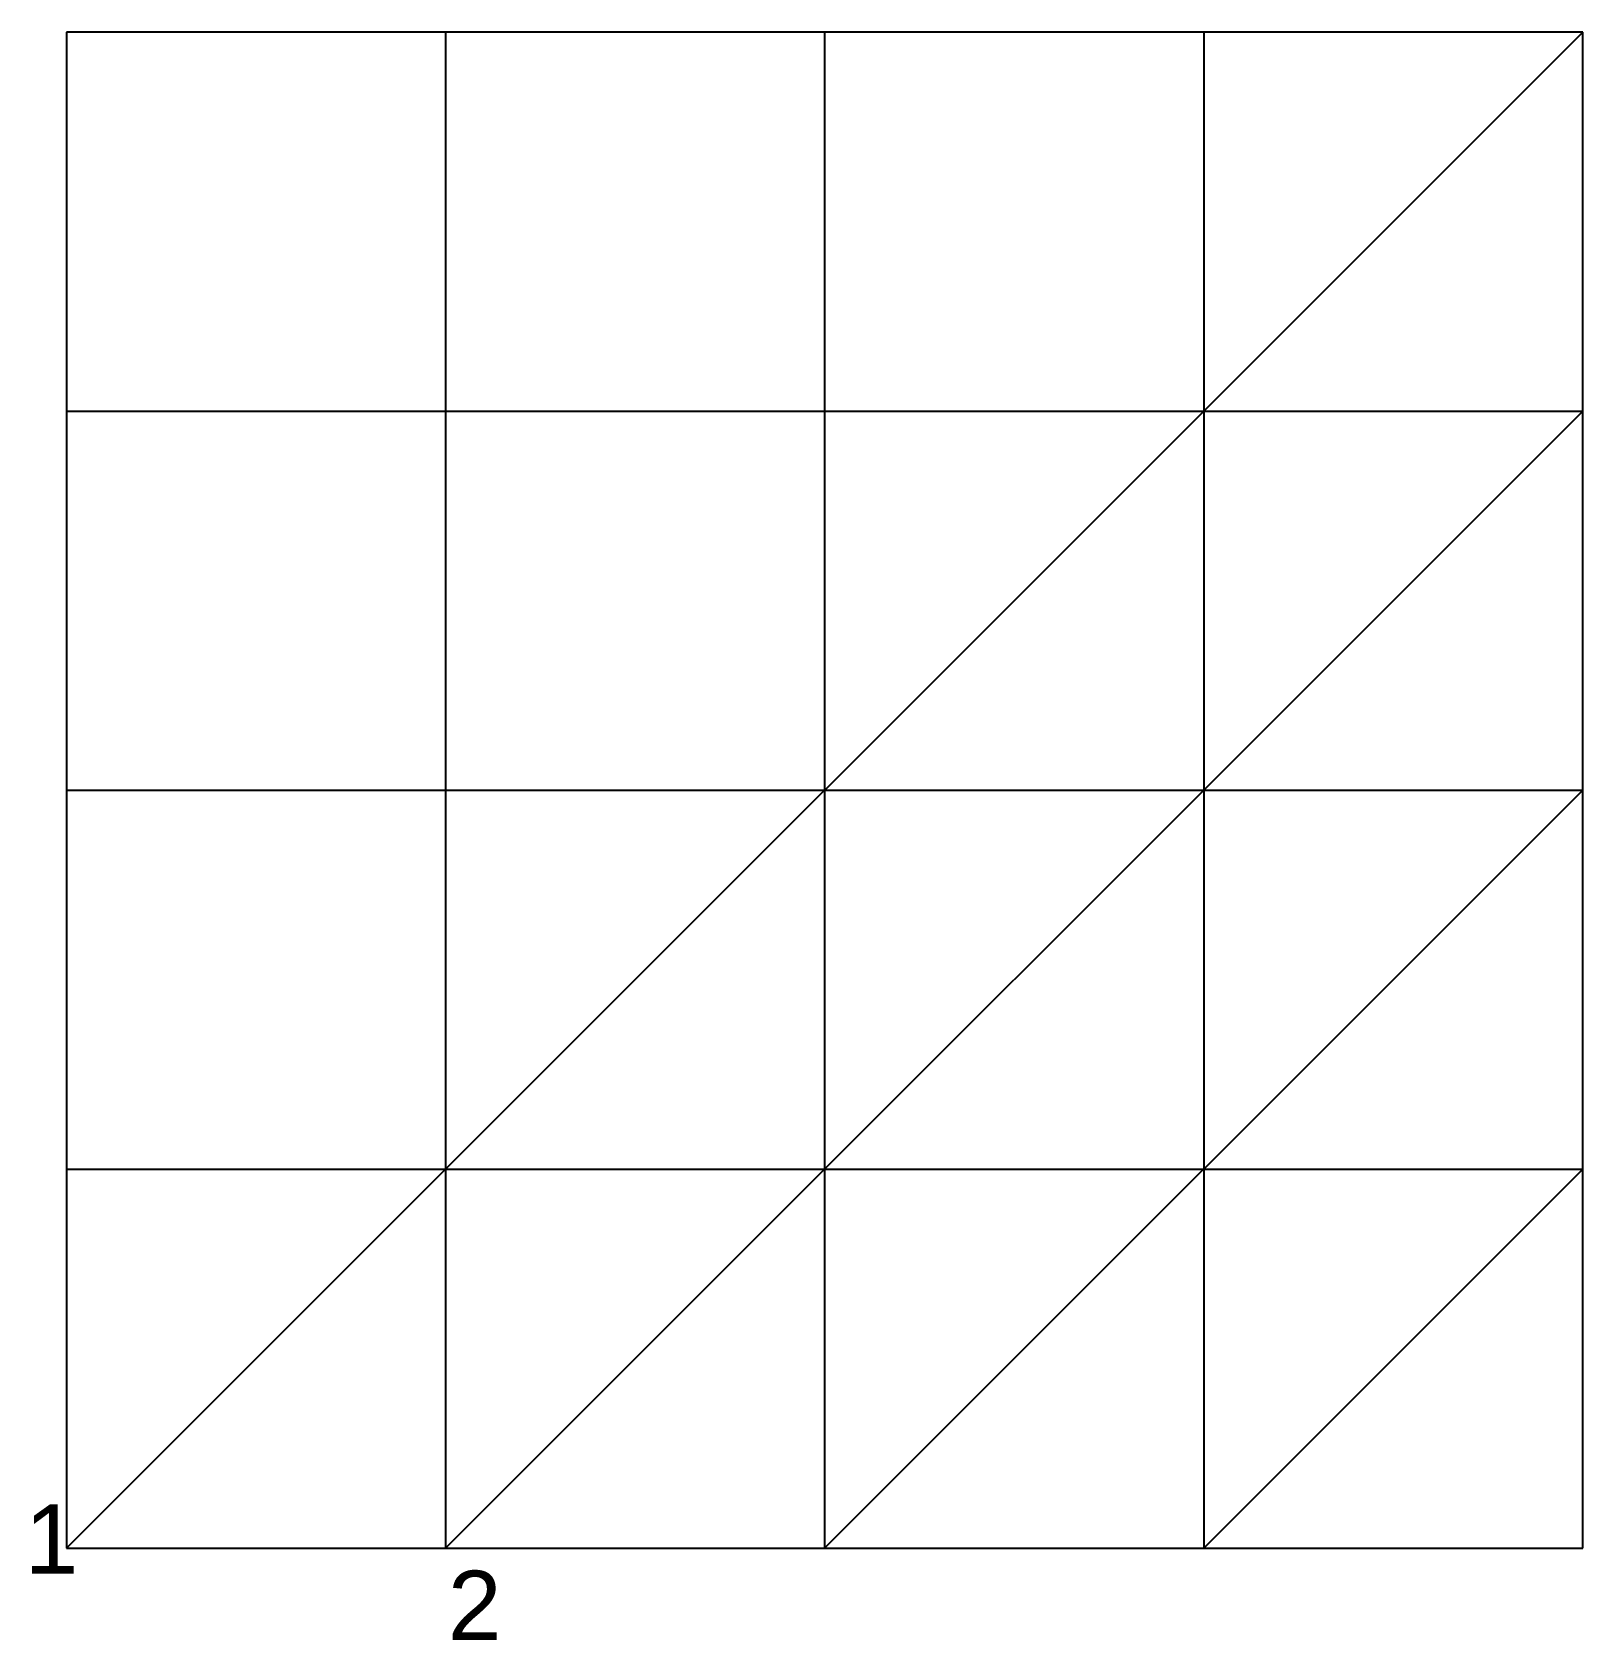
# Model space of a CAD drawing. Header units: inches. Extents: x -2 to 100, y -6 to 100.
import ezdxf

# ---------------------------------------------------------------- set-up
doc = ezdxf.new("R2010")
doc.units = ezdxf.units.IN
doc.header["$MEASUREMENT"] = 0
doc.styles.get("Standard").update_dxf_attribs({"font": 'ARIAL.TTF'})

msp = doc.modelspace()

# ---------------------------------------------------------------- linework, layer by layer
for p, q in [((100, 100), (0, 100)), ((0, 100), (0, 0)), ((0, 0), (100, 100)), ((25, 100), (25, 0)), ((50, 100), (50, 0)), ((75, 100), (75, 0)), ((100, 0), (100, 100)), ((0, 75), (100, 75)), ((25, 0), (100, 75)), ((0, 50), (100, 50)), ((50, 0), (100, 50)), ((0, 25), (100, 25)), ((75, 0), (100, 25)), ((0, 0), (100, 0))]:
    msp.add_line(p, q)

# ---------------------------------------------------------------- texts
for s, p in [('1', (-2.75, -1.69)), ('2', (25.15, -6.06))]:
    msp.add_text(s, height=4.56).set_placement(p)

doc.saveas('drawing.dxf')
